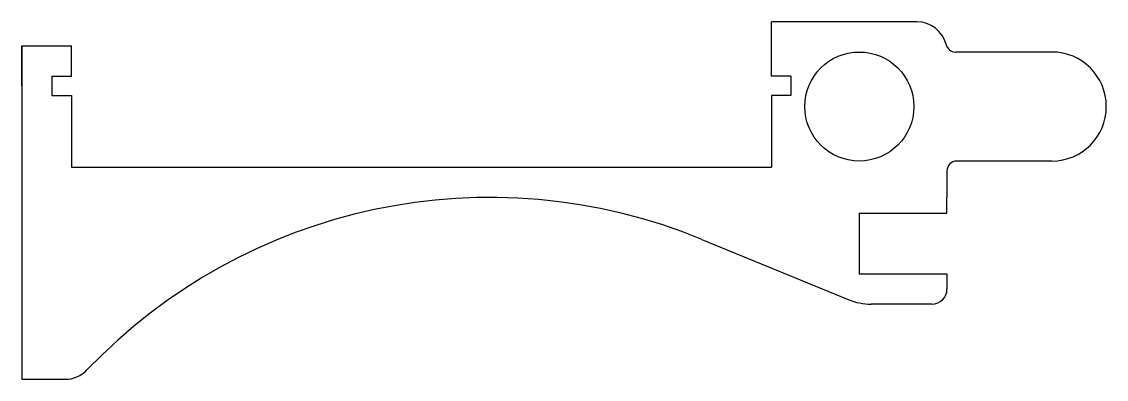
# Model space of a CAD drawing. Header units: inches. Extents: x 15.83 to 20.31, y 14.95 to 16.42.
import ezdxf

# ---------------------------------------------------------------- set-up
doc = ezdxf.new("R2010")
doc.units = ezdxf.units.IN
doc.header["$MEASUREMENT"] = 0

msp = doc.modelspace()

# ---------------------------------------------------------------- linework, layer by layer
for p, q in [((18.9296, 16.3213), (18.9296, 16.4213)), ((15.8346, 16.1563), (15.8346, 16.3213)), ((15.8346, 16.3213), (16.0396, 16.3213)), ((15.8346, 16.3213), (15.8346, 15.8213)), ((16.0396, 16.1963), (16.0396, 16.3213)), ((18.9296, 16.1963), (18.9296, 16.3213)), ((20.0861, 16.2963), (19.6887, 16.2963)), ((15.9596, 16.1963), (16.0396, 16.1963)), ((15.9596, 16.1963), (15.9596, 16.1163)), ((19.0096, 16.1963), (18.9296, 16.1963)), ((19.0096, 16.1963), (19.0096, 16.1163)), ((15.9596, 16.1163), (16.0396, 16.1163)), ((16.0396, 16.1163), (16.0396, 15.8213)), ((19.0096, 16.1163), (18.9296, 16.1163)), ((18.9296, 16.1163), (18.9296, 15.8213)), ((15.8346, 15.8213), (15.8346, 15.6963)), ((16.0396, 15.8213), (18.9296, 15.8213)), ((19.6536, 15.8063), (19.6536, 15.6963)), ((20.0861, 15.8463), (19.6936, 15.8463)), ((15.8346, 15.6963), (15.8346, 14.9463)), ((19.6536, 15.6313), (19.6536, 15.6963)), ((19.2916, 15.6313), (19.2916, 15.3813)), ((19.2916, 15.6313), (19.6536, 15.6313)), ((18.6419, 15.5235), (19.2459, 15.2751)), ((19.2916, 15.3813), (19.6536, 15.3813)), ((19.6536, 15.3813), (19.6536, 15.3188)), ((19.5911, 15.2563), (19.341, 15.2563)), ((15.8346, 14.9463), (16.0136, 14.9463))]:
    msp.add_line(p, q)
msp.add_lwpolyline([(19.6499, 16.3266, 0.344183), (19.5286, 16.4213), (18.9296, 16.4213)], format="xyb")
msp.add_circle((19.2916, 16.0713), 0.225)
for centre, radius, start, end in [((19.6887, 16.3363), 0.04, 194.0297, 270), ((20.0861, 16.0713), 0.225, 270, 90), ((19.6936, 15.8063), 0.04, 90, 180), ((17.7672, 13.3963), 2.3, 67.6468, 136.3127), ((19.5911, 15.3188), 0.0625, 270, 0), ((19.341, 15.5063), 0.25, 247.6468, 270), ((16.0136, 15.0713), 0.125, 270, 316.3127)]:
    msp.add_arc(centre, radius, start, end)

doc.saveas('drawing.dxf')
